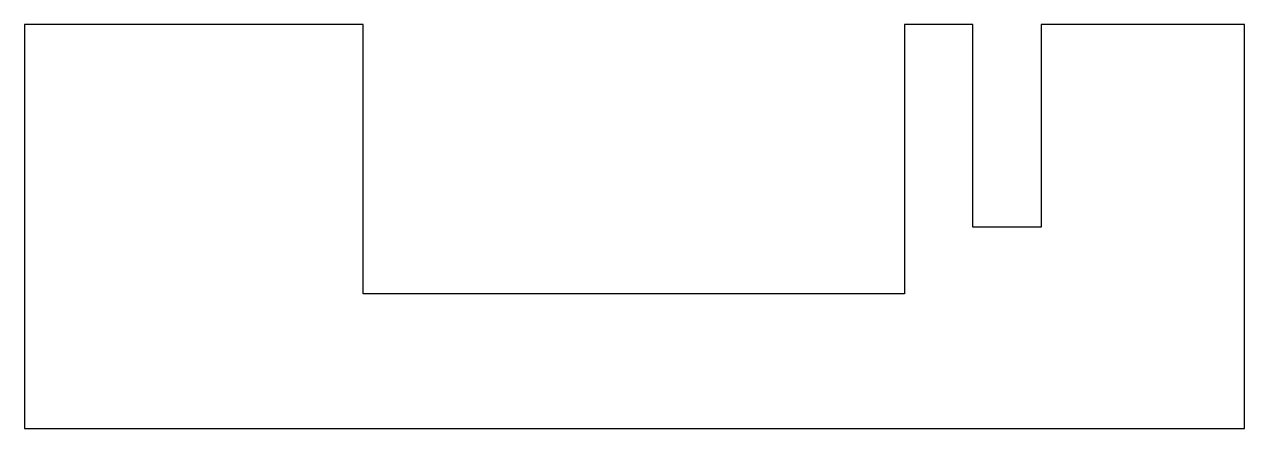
# Model space of a CAD drawing. Extents: x 5.2 to 94.9, y 5.1 to 34.9.
import ezdxf

# ---------------------------------------------------------------- set-up
doc = ezdxf.new("R2010")
doc.units = 0
doc.layers.add('Layer_1', color=7, linetype='CONTINUOUS')

msp = doc.modelspace()

# ---------------------------------------------------------------- linework, layer by layer
at = {"layer": 'Layer_1', "color": 7}
msp.add_lwpolyline([(5.184423, 34.867173), (5.184423, 5.147928), (94.903671, 5.147928), (94.903671, 34.867173), (79.933718, 34.867173), (79.933718, 19.957505), (74.910244, 19.957505), (74.910244, 34.867173), (69.886771, 34.867173), (69.886771, 15.054326), (30.100854, 15.054326), (30.100854, 34.867173), (5.184423, 34.867173)], dxfattribs=at)

doc.saveas('drawing.dxf')
